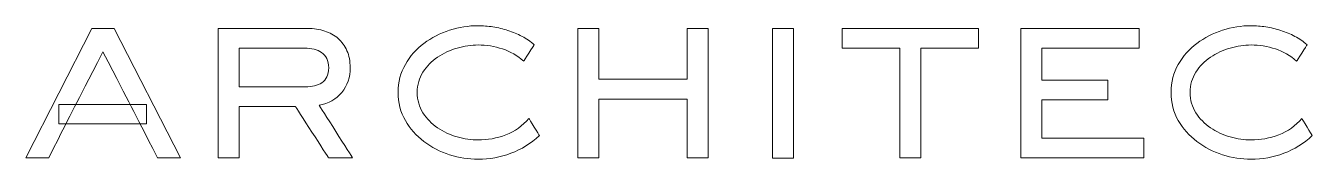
# Model space of a CAD drawing. Header units: millimetres. Extents: x 5341 to 134645, y 2795 to 129189.
# Drawn here: x 113287 to 115029, y 98834 to 99015 of the extents above; entities that cross this region are included whole.
import ezdxf

# ---------------------------------------------------------------- set-up
doc = ezdxf.new("R2010")
doc.units = ezdxf.units.MM
doc.layers.add('peregorodki', color=7, linetype='Continuous', lineweight=20)
doc.layers.add('АР_Рамка', color=7, linetype='Continuous', lineweight=30)

# ---------------------------------------------------------------- blocks, each defined once
blk = doc.blocks.new('ЛОГО 2А')
at = {"layer": 'peregorodki', "color": 242}
for points, knots in [([(16952.936, 23259.936), (16952.936, 23259.936), (16952.936, 23259.936), (16953.533, 23261.104), (16953.533, 23261.104)], [0.25, 0.25, 0.25, 0.25, 0.25, 0.375, 0.375, 0.375, 0.375]), ([(16953.533, 23261.104), (16953.533, 23261.104), (16953.533, 23261.104), (16953.734, 23261.104), (16953.734, 23261.104)], [0.375, 0.375, 0.375, 0.375, 0.375, 0.5, 0.5, 0.5, 0.5]), ([(16953.734, 23261.104), (16953.734, 23261.104), (16953.734, 23261.104), (16954.334, 23259.936), (16954.334, 23259.936)], [0.5, 0.5, 0.5, 0.5, 0.5, 0.625, 0.625, 0.625, 0.625]), ([(16954.673, 23259.936), (16954.673, 23259.936), (16954.673, 23259.936), (16954.673, 23261.104), (16954.673, 23261.104)], [0.53333333, 0.53333333, 0.53333333, 0.53333333, 0.53333334, 0.6, 0.6, 0.6, 0.6]), ([(16954.673, 23261.104), (16954.673, 23261.104), (16954.673, 23261.104), (16955.482, 23261.104), (16955.482, 23261.104)], [0.6, 0.6, 0.6, 0.6, 0.60000001, 0.66666667, 0.66666667, 0.66666667, 0.66666667]), ([(16955.482, 23261.104), (16955.482, 23261.104), (16955.538, 23261.104), (16955.589, 23261.096), (16955.635, 23261.081)], [0.66666667, 0.66666667, 0.66666667, 0.66666667, 0.66666668, 0.73333333, 0.73333333, 0.73333333, 0.73333333]), ([(16955.635, 23261.081), (16955.635, 23261.081), (16955.682, 23261.066), (16955.722, 23261.043), (16955.756, 23261.014)], [0.73333333, 0.73333333, 0.73333333, 0.73333333, 0.73333334, 0.8, 0.8, 0.8, 0.8]), ([(16956.53, 23260.969), (16956.53, 23260.969), (16956.599, 23261.021), (16956.676, 23261.061), (16956.762, 23261.088)], [0.27586207, 0.27586207, 0.27586207, 0.27586207, 0.27586208, 0.31034483, 0.31034483, 0.31034483, 0.31034483]), ([(16956.762, 23261.088), (16956.762, 23261.088), (16956.848, 23261.115), (16956.934, 23261.129), (16957.02, 23261.129)], [0.31034483, 0.31034483, 0.31034483, 0.31034483, 0.31034484, 0.34482759, 0.34482759, 0.34482759, 0.34482759]), ([(16957.02, 23261.129), (16957.02, 23261.129), (16957.063, 23261.129), (16957.108, 23261.125), (16957.154, 23261.118)], [0.34482759, 0.34482759, 0.34482759, 0.34482759, 0.3448276, 0.37931034, 0.37931034, 0.37931034, 0.37931034]), ([(16957.154, 23261.118), (16957.154, 23261.118), (16957.2, 23261.111), (16957.245, 23261.1), (16957.289, 23261.086)], [0.37931034, 0.37931034, 0.37931034, 0.37931034, 0.37931035, 0.4137931, 0.4137931, 0.4137931, 0.4137931]), ([(16957.289, 23261.086), (16957.289, 23261.086), (16957.333, 23261.072), (16957.376, 23261.055), (16957.416, 23261.033)], [0.4137931, 0.4137931, 0.4137931, 0.4137931, 0.41379311, 0.44827586, 0.44827586, 0.44827586, 0.44827586]), ([(16957.416, 23261.033), (16957.416, 23261.033), (16957.457, 23261.011), (16957.493, 23260.986), (16957.526, 23260.957)], [0.44827586, 0.44827586, 0.44827586, 0.44827586, 0.44827587, 0.48275862, 0.48275862, 0.48275862, 0.48275862]), ([(16957.921, 23259.936), (16957.921, 23259.936), (16957.921, 23259.936), (16957.921, 23261.104), (16957.921, 23261.104)], [0.53846154, 0.53846154, 0.53846154, 0.53846154, 0.53846155, 0.61538462, 0.61538462, 0.61538462, 0.61538462]), ([(16957.921, 23261.104), (16957.921, 23261.104), (16957.921, 23261.104), (16958.111, 23261.104), (16958.111, 23261.104)], [0.61538462, 0.61538462, 0.61538462, 0.61538462, 0.61538463, 0.69230769, 0.69230769, 0.69230769, 0.69230769]), ([(16958.111, 23261.104), (16958.111, 23261.104), (16958.111, 23261.104), (16958.111, 23260.645), (16958.111, 23260.645)], [0.69230769, 0.69230769, 0.69230769, 0.69230769, 0.6923077, 0.76923077, 0.76923077, 0.76923077, 0.76923077]), ([(16958.906, 23260.645), (16958.906, 23260.645), (16958.906, 23260.645), (16958.906, 23261.104), (16958.906, 23261.104)], [0.8461538, 0.8461538, 0.8461538, 0.8461538, 0.8461539, 1, 1, 1, 1]), ([(16959.096, 23261.104), (16959.096, 23261.104), (16959.096, 23261.104), (16959.096, 23259.936), (16959.096, 23259.936)], [0.07692308, 0.07692308, 0.07692308, 0.07692308, 0.07692309, 0.15384615, 0.15384615, 0.15384615, 0.15384615]), ([(16959.677, 23259.934), (16959.677, 23259.934), (16959.677, 23259.934), (16959.677, 23261.105), (16959.677, 23261.105)], [0.6, 0.6, 0.6, 0.6, 0.6, 1, 1, 1, 1]), ([(16959.867, 23261.105), (16959.867, 23261.105), (16959.867, 23261.105), (16959.867, 23259.934), (16959.867, 23259.934)], [0.2, 0.2, 0.2, 0.2, 0.2, 0.4, 0.4, 0.4, 0.4]), ([(16960.306, 23260.926), (16960.306, 23260.926), (16960.306, 23260.926), (16960.306, 23261.104), (16960.306, 23261.104)], [0.6666667, 0.6666667, 0.6666667, 0.6666667, 0.6666667, 0.7777778, 0.7777778, 0.7777778, 0.7777778]), ([(16960.306, 23261.104), (16960.306, 23261.104), (16960.306, 23261.104), (16961.538, 23261.104), (16961.538, 23261.104)], [0.7777778, 0.7777778, 0.7777778, 0.7777778, 0.7777778, 1, 1, 1, 1]), ([(16961.918, 23259.936), (16961.918, 23259.936), (16961.918, 23259.936), (16961.918, 23261.104), (16961.918, 23261.104)], [0.23076923, 0.23076923, 0.23076923, 0.23076923, 0.23076924, 0.30769231, 0.30769231, 0.30769231, 0.30769231]), ([(16961.918, 23261.104), (16961.918, 23261.104), (16961.918, 23261.104), (16962.988, 23261.104), (16962.988, 23261.104)], [0.30769231, 0.30769231, 0.30769231, 0.30769231, 0.30769232, 0.38461538, 0.38461538, 0.38461538, 0.38461538]), ([(16962.988, 23261.104), (16962.988, 23261.104), (16962.988, 23261.104), (16962.988, 23260.926), (16962.988, 23260.926)], [0.38461538, 0.38461538, 0.38461538, 0.38461538, 0.38461539, 0.46153846, 0.46153846, 0.46153846, 0.46153846]), ([(16963.508, 23260.969), (16963.508, 23260.969), (16963.576, 23261.021), (16963.654, 23261.061), (16963.74, 23261.088)], [0.27586207, 0.27586207, 0.27586207, 0.27586207, 0.27586208, 0.31034483, 0.31034483, 0.31034483, 0.31034483]), ([(16963.74, 23261.088), (16963.74, 23261.088), (16963.826, 23261.115), (16963.911, 23261.129), (16963.997, 23261.129)], [0.31034483, 0.31034483, 0.31034483, 0.31034483, 0.31034484, 0.34482759, 0.34482759, 0.34482759, 0.34482759]), ([(16963.997, 23261.129), (16963.997, 23261.129), (16964.041, 23261.129), (16964.085, 23261.125), (16964.131, 23261.118)], [0.34482759, 0.34482759, 0.34482759, 0.34482759, 0.3448276, 0.37931034, 0.37931034, 0.37931034, 0.37931034]), ([(16964.131, 23261.118), (16964.131, 23261.118), (16964.177, 23261.111), (16964.222, 23261.1), (16964.266, 23261.086)], [0.37931034, 0.37931034, 0.37931034, 0.37931034, 0.37931035, 0.4137931, 0.4137931, 0.4137931, 0.4137931]), ([(16964.266, 23261.086), (16964.266, 23261.086), (16964.311, 23261.072), (16964.353, 23261.055), (16964.393, 23261.033)], [0.4137931, 0.4137931, 0.4137931, 0.4137931, 0.41379311, 0.44827586, 0.44827586, 0.44827586, 0.44827586]), ([(16964.393, 23261.033), (16964.393, 23261.033), (16964.434, 23261.011), (16964.47, 23260.986), (16964.503, 23260.957)], [0.44827586, 0.44827586, 0.44827586, 0.44827586, 0.44827587, 0.48275862, 0.48275862, 0.48275862, 0.48275862]), ([(16955.455, 23260.926), (16955.455, 23260.926), (16955.455, 23260.926), (16954.864, 23260.926), (16954.864, 23260.926)], [0.75, 0.75, 0.75, 0.75, 0.75000001, 0.83333333, 0.83333333, 0.83333333, 0.83333333]), ([(16954.864, 23260.926), (16954.864, 23260.926), (16954.864, 23260.926), (16954.864, 23260.578), (16954.864, 23260.578)], [0.8333333, 0.8333333, 0.8333333, 0.8333333, 0.8333333, 1, 1, 1, 1]), ([(16955.539, 23260.917), (16955.539, 23260.917), (16955.513, 23260.923), (16955.485, 23260.926), (16955.455, 23260.926)], [0.66666667, 0.66666667, 0.66666667, 0.66666667, 0.66666668, 0.75, 0.75, 0.75, 0.75]), ([(16955.607, 23260.887), (16955.607, 23260.887), (16955.588, 23260.901), (16955.565, 23260.911), (16955.539, 23260.917)], [0.58333333, 0.58333333, 0.58333333, 0.58333333, 0.58333334, 0.66666667, 0.66666667, 0.66666667, 0.66666667]), ([(16955.756, 23261.014), (16955.756, 23261.014), (16955.79, 23260.984), (16955.816, 23260.947), (16955.836, 23260.903)], [0.8, 0.8, 0.8, 0.8, 0.80000001, 0.86666667, 0.86666667, 0.86666667, 0.86666667]), ([(16956.363, 23260.78), (16956.363, 23260.78), (16956.406, 23260.854), (16956.462, 23260.917), (16956.53, 23260.969)], [0.24137931, 0.24137931, 0.24137931, 0.24137931, 0.24137932, 0.27586207, 0.27586207, 0.27586207, 0.27586207]), ([(16956.831, 23260.927), (16956.831, 23260.927), (16956.766, 23260.908), (16956.707, 23260.88), (16956.653, 23260.844), (16956.653, 23260.844), (16956.6, 23260.808), (16956.556, 23260.763), (16956.522, 23260.71)], [0.62068966, 0.62068966, 0.62068966, 0.62068966, 0.62068967, 0.65517241, 0.65517241, 0.65517241, 0.65517242, 0.68965517, 0.68965517, 0.68965517, 0.68965517]), ([(16957.239, 23260.919), (16957.239, 23260.919), (16957.168, 23260.943), (16957.095, 23260.955), (16957.02, 23260.955), (16957.02, 23260.955), (16956.959, 23260.955), (16956.896, 23260.945), (16956.831, 23260.927)], [0.55172414, 0.55172414, 0.55172414, 0.55172414, 0.55172415, 0.5862069, 0.5862069, 0.5862069, 0.58620691, 0.62068966, 0.62068966, 0.62068966, 0.62068966]), ([(16957.431, 23260.808), (16957.431, 23260.808), (16957.375, 23260.859), (16957.311, 23260.896), (16957.239, 23260.919)], [0.51724138, 0.51724138, 0.51724138, 0.51724138, 0.51724139, 0.55172414, 0.55172414, 0.55172414, 0.55172414]), ([(16957.526, 23260.957), (16957.526, 23260.957), (16957.526, 23260.957), (16957.431, 23260.808), (16957.431, 23260.808)], [0.48275862, 0.48275862, 0.48275862, 0.48275862, 0.48275863, 0.51724138, 0.51724138, 0.51724138, 0.51724138]), ([(16960.827, 23260.926), (16960.827, 23260.926), (16960.827, 23260.926), (16960.306, 23260.926), (16960.306, 23260.926)], [0.5555556, 0.5555556, 0.5555556, 0.5555556, 0.5555556, 0.6666667, 0.6666667, 0.6666667, 0.6666667]), ([(16960.827, 23259.936), (16960.827, 23259.936), (16960.827, 23259.936), (16960.827, 23260.926), (16960.827, 23260.926)], [0.4444444, 0.4444444, 0.4444444, 0.4444444, 0.4444445, 0.5555556, 0.5555556, 0.5555556, 0.5555556]), ([(16961.538, 23260.926), (16961.538, 23260.926), (16961.538, 23260.926), (16961.017, 23260.926), (16961.017, 23260.926)], [0.1111111, 0.1111111, 0.1111111, 0.1111111, 0.1111111, 0.2222222, 0.2222222, 0.2222222, 0.2222222]), ([(16961.017, 23260.926), (16961.017, 23260.926), (16961.017, 23260.926), (16961.017, 23259.936), (16961.017, 23259.936)], [0.2222222, 0.2222222, 0.2222222, 0.2222222, 0.2222222, 0.3333333, 0.3333333, 0.3333333, 0.3333333]), ([(16962.988, 23260.926), (16962.988, 23260.926), (16962.988, 23260.926), (16962.109, 23260.926), (16962.109, 23260.926)], [0.46153846, 0.46153846, 0.46153846, 0.46153846, 0.46153847, 0.53846154, 0.53846154, 0.53846154, 0.53846154]), ([(16962.109, 23260.926), (16962.109, 23260.926), (16962.109, 23260.926), (16962.109, 23260.638), (16962.109, 23260.638)], [0.53846154, 0.53846154, 0.53846154, 0.53846154, 0.53846155, 0.61538462, 0.61538462, 0.61538462, 0.61538462]), ([(16963.34, 23260.78), (16963.34, 23260.78), (16963.383, 23260.854), (16963.439, 23260.917), (16963.508, 23260.969)], [0.24137931, 0.24137931, 0.24137931, 0.24137931, 0.24137932, 0.27586207, 0.27586207, 0.27586207, 0.27586207]), ([(16963.809, 23260.927), (16963.809, 23260.927), (16963.743, 23260.908), (16963.684, 23260.88), (16963.631, 23260.844), (16963.631, 23260.844), (16963.578, 23260.808), (16963.534, 23260.763), (16963.499, 23260.71)], [0.62068966, 0.62068966, 0.62068966, 0.62068966, 0.62068967, 0.65517241, 0.65517241, 0.65517241, 0.65517242, 0.68965517, 0.68965517, 0.68965517, 0.68965517]), ([(16964.217, 23260.919), (16964.217, 23260.919), (16964.145, 23260.943), (16964.072, 23260.955), (16963.997, 23260.955), (16963.997, 23260.955), (16963.937, 23260.955), (16963.874, 23260.945), (16963.809, 23260.927)], [0.55172414, 0.55172414, 0.55172414, 0.55172414, 0.55172415, 0.5862069, 0.5862069, 0.5862069, 0.58620691, 0.62068966, 0.62068966, 0.62068966, 0.62068966]), ([(16964.409, 23260.808), (16964.409, 23260.808), (16964.352, 23260.859), (16964.288, 23260.896), (16964.217, 23260.919)], [0.51724138, 0.51724138, 0.51724138, 0.51724138, 0.51724139, 0.55172414, 0.55172414, 0.55172414, 0.55172414]), ([(16964.503, 23260.957), (16964.503, 23260.957), (16964.503, 23260.957), (16964.409, 23260.808), (16964.409, 23260.808)], [0.48275862, 0.48275862, 0.48275862, 0.48275862, 0.48275863, 0.51724138, 0.51724138, 0.51724138, 0.51724138]), ([(16954.126, 23259.936), (16954.126, 23259.936), (16953.881, 23260.412), (16953.902, 23260.373), (16953.632, 23260.893)], [0.75, 0.75, 0.75, 0.75, 0.75, 1, 1, 1, 1]), ([(16955.653, 23260.832), (16955.653, 23260.832), (16955.642, 23260.855), (16955.626, 23260.873), (16955.607, 23260.887)], [0.5, 0.5, 0.5, 0.5, 0.50000001, 0.58333333, 0.58333333, 0.58333333, 0.58333333]), ([(16955.671, 23260.748), (16955.671, 23260.748), (16955.671, 23260.782), (16955.665, 23260.81), (16955.653, 23260.832)], [0.41666667, 0.41666667, 0.41666667, 0.41666667, 0.41666668, 0.5, 0.5, 0.5, 0.5]), ([(16955.836, 23260.903), (16955.836, 23260.903), (16955.855, 23260.859), (16955.865, 23260.808), (16955.865, 23260.75)], [0.8666667, 0.8666667, 0.8666667, 0.8666667, 0.8666667, 1, 1, 1, 1]), ([(16955.654, 23260.667), (16955.654, 23260.667), (16955.665, 23260.688), (16955.671, 23260.715), (16955.671, 23260.748)], [0.33333333, 0.33333333, 0.33333333, 0.33333333, 0.33333334, 0.41666667, 0.41666667, 0.41666667, 0.41666667]), ([(16956.298, 23260.527), (16956.298, 23260.527), (16956.298, 23260.621), (16956.32, 23260.706), (16956.363, 23260.78)], [0.20689655, 0.20689655, 0.20689655, 0.20689655, 0.20689656, 0.24137931, 0.24137931, 0.24137931, 0.24137931]), ([(16956.522, 23260.71), (16956.522, 23260.71), (16956.488, 23260.657), (16956.47, 23260.596), (16956.47, 23260.527), (16956.47, 23260.527), (16956.47, 23260.457), (16956.488, 23260.395), (16956.522, 23260.342), (16956.522, 23260.342), (16956.556, 23260.289), (16956.6, 23260.244), (16956.653, 23260.208)], [0.6896552, 0.6896552, 0.6896552, 0.6896552, 0.6896552, 0.7241379, 0.7241379, 0.7241379, 0.7241379, 0.7586207, 0.7586207, 0.7586207, 0.7586207, 0.7931034, 0.7931034, 0.7931034, 0.7931034]), ([(16963.275, 23260.527), (16963.275, 23260.527), (16963.275, 23260.621), (16963.297, 23260.706), (16963.34, 23260.78)], [0.20689655, 0.20689655, 0.20689655, 0.20689655, 0.20689656, 0.24137931, 0.24137931, 0.24137931, 0.24137931]), ([(16963.499, 23260.71), (16963.499, 23260.71), (16963.465, 23260.657), (16963.448, 23260.596), (16963.448, 23260.527), (16963.448, 23260.527), (16963.448, 23260.457), (16963.465, 23260.395), (16963.499, 23260.342), (16963.499, 23260.342), (16963.534, 23260.289), (16963.578, 23260.244), (16963.631, 23260.208)], [0.6896552, 0.6896552, 0.6896552, 0.6896552, 0.6896552, 0.7241379, 0.7241379, 0.7241379, 0.7241379, 0.7586207, 0.7586207, 0.7586207, 0.7586207, 0.7931034, 0.7931034, 0.7931034, 0.7931034]), ([(16955.462, 23260.578), (16955.462, 23260.578), (16955.491, 23260.578), (16955.518, 23260.58), (16955.544, 23260.586)], [0.08333333, 0.08333333, 0.08333333, 0.08333333, 0.08333334, 0.16666667, 0.16666667, 0.16666667, 0.16666667]), ([(16955.544, 23260.586), (16955.544, 23260.586), (16955.569, 23260.591), (16955.591, 23260.601), (16955.61, 23260.614)], [0.16666667, 0.16666667, 0.16666667, 0.16666667, 0.16666668, 0.25, 0.25, 0.25, 0.25]), ([(16955.61, 23260.614), (16955.61, 23260.614), (16955.629, 23260.627), (16955.643, 23260.645), (16955.654, 23260.667)], [0.25, 0.25, 0.25, 0.25, 0.25000001, 0.33333333, 0.33333333, 0.33333333, 0.33333333]), ([(16958.111, 23260.645), (16958.111, 23260.645), (16958.111, 23260.645), (16958.906, 23260.645), (16958.906, 23260.645)], [0.76923077, 0.76923077, 0.76923077, 0.76923077, 0.76923078, 0.84615385, 0.84615385, 0.84615385, 0.84615385]), ([(16962.109, 23260.638), (16962.109, 23260.638), (16962.109, 23260.638), (16962.705, 23260.638), (16962.705, 23260.638)], [0.61538462, 0.61538462, 0.61538462, 0.61538462, 0.61538463, 0.69230769, 0.69230769, 0.69230769, 0.69230769]), ([(16962.705, 23260.638), (16962.705, 23260.638), (16962.705, 23260.638), (16962.705, 23260.46), (16962.705, 23260.46)], [0.69230769, 0.69230769, 0.69230769, 0.69230769, 0.6923077, 0.76923077, 0.76923077, 0.76923077, 0.76923077]), ([(16955.789, 23260.527), (16955.789, 23260.527), (16955.739, 23260.465), (16955.671, 23260.427), (16955.585, 23260.411)], [0.06666667, 0.06666667, 0.06666667, 0.06666667, 0.06666668, 0.13333333, 0.13333333, 0.13333333, 0.13333333]), ([(16956.363, 23260.273), (16956.363, 23260.273), (16956.32, 23260.348), (16956.298, 23260.433), (16956.298, 23260.527)], [0.17241379, 0.17241379, 0.17241379, 0.17241379, 0.1724138, 0.20689655, 0.20689655, 0.20689655, 0.20689655]), ([(16958.906, 23260.467), (16958.906, 23260.467), (16958.906, 23260.467), (16958.111, 23260.467), (16958.111, 23260.467)], [0.30769231, 0.30769231, 0.30769231, 0.30769231, 0.30769232, 0.38461538, 0.38461538, 0.38461538, 0.38461538]), ([(16958.111, 23260.467), (16958.111, 23260.467), (16958.111, 23260.467), (16958.111, 23259.936), (16958.111, 23259.936)], [0.38461538, 0.38461538, 0.38461538, 0.38461538, 0.38461539, 0.46153846, 0.46153846, 0.46153846, 0.46153846]), ([(16958.906, 23259.936), (16958.906, 23259.936), (16958.906, 23259.936), (16958.906, 23260.467), (16958.906, 23260.467)], [0.23076923, 0.23076923, 0.23076923, 0.23076923, 0.23076924, 0.30769231, 0.30769231, 0.30769231, 0.30769231]), ([(16962.705, 23260.46), (16962.705, 23260.46), (16962.705, 23260.46), (16962.109, 23260.46), (16962.109, 23260.46)], [0.76923077, 0.76923077, 0.76923077, 0.76923077, 0.76923078, 0.84615385, 0.84615385, 0.84615385, 0.84615385]), ([(16962.109, 23260.46), (16962.109, 23260.46), (16962.109, 23260.46), (16962.109, 23260.113), (16962.109, 23260.113)], [0.8461538, 0.8461538, 0.8461538, 0.8461538, 0.8461539, 1, 1, 1, 1]), ([(16963.34, 23260.273), (16963.34, 23260.273), (16963.297, 23260.348), (16963.275, 23260.433), (16963.275, 23260.527)], [0.17241379, 0.17241379, 0.17241379, 0.17241379, 0.1724138, 0.20689655, 0.20689655, 0.20689655, 0.20689655]), ([(16953.236, 23260.244), (16953.236, 23260.244), (16953.236, 23260.244), (16953.236, 23260.419), (16953.236, 23260.419)], [0.6, 0.6, 0.6, 0.6, 0.6, 1, 1, 1, 1]), ([(16954.026, 23260.419), (16954.026, 23260.419), (16954.026, 23260.419), (16954.026, 23260.244), (16954.026, 23260.244)], [0.2, 0.2, 0.2, 0.2, 0.2, 0.4, 0.4, 0.4, 0.4]), ([(16955.37, 23260.4), (16955.37, 23260.4), (16955.37, 23260.4), (16954.864, 23260.4), (16954.864, 23260.4)], [0.33333333, 0.33333333, 0.33333333, 0.33333333, 0.33333334, 0.4, 0.4, 0.4, 0.4]), ([(16954.864, 23260.4), (16954.864, 23260.4), (16954.864, 23260.4), (16954.864, 23259.936), (16954.864, 23259.936)], [0.4, 0.4, 0.4, 0.4, 0.40000001, 0.46666667, 0.46666667, 0.46666667, 0.46666667]), ([(16955.669, 23259.936), (16955.669, 23259.936), (16955.669, 23259.936), (16955.37, 23260.4), (16955.37, 23260.4)], [0.26666667, 0.26666667, 0.26666667, 0.26666667, 0.26666668, 0.33333333, 0.33333333, 0.33333333, 0.33333333]), ([(16955.585, 23260.411), (16955.585, 23260.411), (16955.585, 23260.411), (16955.886, 23259.936), (16955.886, 23259.936)], [0.13333333, 0.13333333, 0.13333333, 0.13333333, 0.13333334, 0.2, 0.2, 0.2, 0.2]), ([(16954.026, 23260.244), (16954.026, 23260.244), (16954.026, 23260.244), (16953.236, 23260.244), (16953.236, 23260.244)], [0.4, 0.4, 0.4, 0.4, 0.4, 0.6, 0.6, 0.6, 0.6]), ([(16956.53, 23260.083), (16956.53, 23260.083), (16956.462, 23260.135), (16956.406, 23260.198), (16956.363, 23260.273)], [0.13793103, 0.13793103, 0.13793103, 0.13793103, 0.13793104, 0.17241379, 0.17241379, 0.17241379, 0.17241379]), ([(16956.653, 23260.208), (16956.653, 23260.208), (16956.707, 23260.171), (16956.766, 23260.144), (16956.831, 23260.125)], [0.79310345, 0.79310345, 0.79310345, 0.79310345, 0.79310346, 0.82758621, 0.82758621, 0.82758621, 0.82758621]), ([(16956.831, 23260.125), (16956.831, 23260.125), (16956.896, 23260.106), (16956.959, 23260.097), (16957.02, 23260.097), (16957.02, 23260.097), (16957.104, 23260.097), (16957.188, 23260.113), (16957.27, 23260.144), (16957.27, 23260.144), (16957.352, 23260.176), (16957.422, 23260.225), (16957.479, 23260.291)], [0.8275862, 0.8275862, 0.8275862, 0.8275862, 0.8275862, 0.862069, 0.862069, 0.862069, 0.862069, 0.8965517, 0.8965517, 0.8965517, 0.8965517, 0.9310345, 0.9310345, 0.9310345, 0.9310345]), ([(16957.479, 23260.291), (16957.479, 23260.291), (16957.479, 23260.291), (16957.573, 23260.137), (16957.573, 23260.137)], [0.93103448, 0.93103448, 0.93103448, 0.93103448, 0.93103449, 1, 1, 1, 1]), ([(16963.508, 23260.083), (16963.508, 23260.083), (16963.439, 23260.135), (16963.383, 23260.198), (16963.34, 23260.273)], [0.13793103, 0.13793103, 0.13793103, 0.13793103, 0.13793104, 0.17241379, 0.17241379, 0.17241379, 0.17241379]), ([(16963.631, 23260.208), (16963.631, 23260.208), (16963.684, 23260.171), (16963.743, 23260.144), (16963.809, 23260.125), (16963.809, 23260.125), (16963.874, 23260.106), (16963.937, 23260.097), (16963.997, 23260.097), (16963.997, 23260.097), (16964.082, 23260.097), (16964.165, 23260.113), (16964.247, 23260.144), (16964.247, 23260.144), (16964.33, 23260.176), (16964.399, 23260.225), (16964.456, 23260.291)], [0.7931034, 0.7931034, 0.7931034, 0.7931034, 0.7931035, 0.8275862, 0.8275862, 0.8275862, 0.8275862, 0.862069, 0.862069, 0.862069, 0.862069, 0.8965517, 0.8965517, 0.8965517, 0.8965517, 0.9310345, 0.9310345, 0.9310345, 0.9310345]), ([(16964.456, 23260.291), (16964.456, 23260.291), (16964.456, 23260.291), (16964.55, 23260.137), (16964.55, 23260.137)], [0.93103448, 0.93103448, 0.93103448, 0.93103448, 0.93103449, 1, 1, 1, 1]), ([(16963.03, 23260.113), (16963.03, 23260.113), (16963.03, 23260.113), (16963.03, 23259.936), (16963.03, 23259.936)], [0.07692308, 0.07692308, 0.07692308, 0.07692308, 0.07692309, 0.15384615, 0.15384615, 0.15384615, 0.15384615]), ([(16956.762, 23259.964), (16956.762, 23259.964), (16956.676, 23259.991), (16956.599, 23260.031), (16956.53, 23260.083)], [0.10344828, 0.10344828, 0.10344828, 0.10344828, 0.10344829, 0.13793103, 0.13793103, 0.13793103, 0.13793103]), ([(16957.316, 23259.977), (16957.316, 23259.977), (16957.221, 23259.941), (16957.123, 23259.923), (16957.02, 23259.923)], [0.03448276, 0.03448276, 0.03448276, 0.03448276, 0.03448277, 0.06896552, 0.06896552, 0.06896552, 0.06896552]), ([(16963.74, 23259.964), (16963.74, 23259.964), (16963.654, 23259.991), (16963.576, 23260.031), (16963.508, 23260.083)], [0.10344828, 0.10344828, 0.10344828, 0.10344828, 0.10344829, 0.13793103, 0.13793103, 0.13793103, 0.13793103]), ([(16964.294, 23259.977), (16964.294, 23259.977), (16964.199, 23259.941), (16964.1, 23259.923), (16963.997, 23259.923)], [0.03448276, 0.03448276, 0.03448276, 0.03448276, 0.03448277, 0.06896552, 0.06896552, 0.06896552, 0.06896552]), ([(16953.143, 23259.936), (16953.143, 23259.936), (16953.143, 23259.936), (16952.936, 23259.936), (16952.936, 23259.936)], [0.125, 0.125, 0.125, 0.125, 0.125, 0.25, 0.25, 0.25, 0.25]), ([(16954.334, 23259.936), (16954.334, 23259.936), (16954.334, 23259.936), (16954.126, 23259.936), (16954.126, 23259.936)], [0.625, 0.625, 0.625, 0.625, 0.625, 0.75, 0.75, 0.75, 0.75]), ([(16954.864, 23259.936), (16954.864, 23259.936), (16954.864, 23259.936), (16954.673, 23259.936), (16954.673, 23259.936)], [0.46666667, 0.46666667, 0.46666667, 0.46666667, 0.46666668, 0.53333333, 0.53333333, 0.53333333, 0.53333333]), ([(16955.886, 23259.936), (16955.886, 23259.936), (16955.886, 23259.936), (16955.669, 23259.936), (16955.669, 23259.936)], [0.2, 0.2, 0.2, 0.2, 0.20000001, 0.26666667, 0.26666667, 0.26666667, 0.26666667]), ([(16957.02, 23259.923), (16957.02, 23259.923), (16956.934, 23259.923), (16956.848, 23259.937), (16956.762, 23259.964)], [0.06896552, 0.06896552, 0.06896552, 0.06896552, 0.06896553, 0.10344828, 0.10344828, 0.10344828, 0.10344828]), ([(16958.111, 23259.936), (16958.111, 23259.936), (16958.111, 23259.936), (16957.921, 23259.936), (16957.921, 23259.936)], [0.46153846, 0.46153846, 0.46153846, 0.46153846, 0.46153847, 0.53846154, 0.53846154, 0.53846154, 0.53846154]), ([(16959.096, 23259.936), (16959.096, 23259.936), (16959.096, 23259.936), (16958.906, 23259.936), (16958.906, 23259.936)], [0.15384615, 0.15384615, 0.15384615, 0.15384615, 0.15384616, 0.23076923, 0.23076923, 0.23076923, 0.23076923]), ([(16959.867, 23259.934), (16959.867, 23259.934), (16959.867, 23259.934), (16959.677, 23259.934), (16959.677, 23259.934)], [0.4, 0.4, 0.4, 0.4, 0.4, 0.6, 0.6, 0.6, 0.6]), ([(16961.017, 23259.936), (16961.017, 23259.936), (16961.017, 23259.936), (16960.827, 23259.936), (16960.827, 23259.936)], [0.3333333, 0.3333333, 0.3333333, 0.3333333, 0.3333333, 0.4444444, 0.4444444, 0.4444444, 0.4444444]), ([(16963.03, 23259.936), (16963.03, 23259.936), (16963.03, 23259.936), (16961.918, 23259.936), (16961.918, 23259.936)], [0.15384615, 0.15384615, 0.15384615, 0.15384615, 0.15384616, 0.23076923, 0.23076923, 0.23076923, 0.23076923]), ([(16963.997, 23259.923), (16963.997, 23259.923), (16963.911, 23259.923), (16963.826, 23259.937), (16963.74, 23259.964)], [0.06896552, 0.06896552, 0.06896552, 0.06896552, 0.06896553, 0.10344828, 0.10344828, 0.10344828, 0.10344828])]:
    blk.add_open_spline(points, degree=3, knots=knots, dxfattribs=at)
for points in [[(16958.906, 23261.104), (16958.906, 23261.104), (16959.096, 23261.104), (16959.096, 23261.104)], [(16959.677, 23261.105), (16959.677, 23261.105), (16959.867, 23261.105), (16959.867, 23261.105)], [(16961.538, 23261.104), (16961.538, 23261.104), (16961.538, 23260.926), (16961.538, 23260.926)], [(16953.632, 23260.893), (16953.354, 23260.349), (16953.393, 23260.429), (16953.143, 23259.936)], [(16955.865, 23260.75), (16955.865, 23260.663), (16955.84, 23260.589), (16955.789, 23260.527)], [(16954.864, 23260.578), (16954.864, 23260.578), (16955.462, 23260.578), (16955.462, 23260.578)], [(16953.236, 23260.419), (16953.236, 23260.419), (16954.026, 23260.419), (16954.026, 23260.419)], [(16957.573, 23260.137), (16957.497, 23260.066), (16957.411, 23260.012), (16957.316, 23259.977)], [(16962.109, 23260.113), (16962.109, 23260.113), (16963.03, 23260.113), (16963.03, 23260.113)], [(16964.55, 23260.137), (16964.474, 23260.066), (16964.389, 23260.012), (16964.294, 23259.977)]]:
    blk.add_open_spline(points, degree=3, dxfattribs=at)

msp = doc.modelspace()

# ---------------------------------------------------------------- block references
at = {"layer": 'АР_Рамка', "xscale": 150, "yscale": 150, "zscale": 150}
msp.add_blockref('ЛОГО 2А', (-2429653.1, -3390154.2), dxfattribs=at)

doc.saveas('drawing.dxf')
